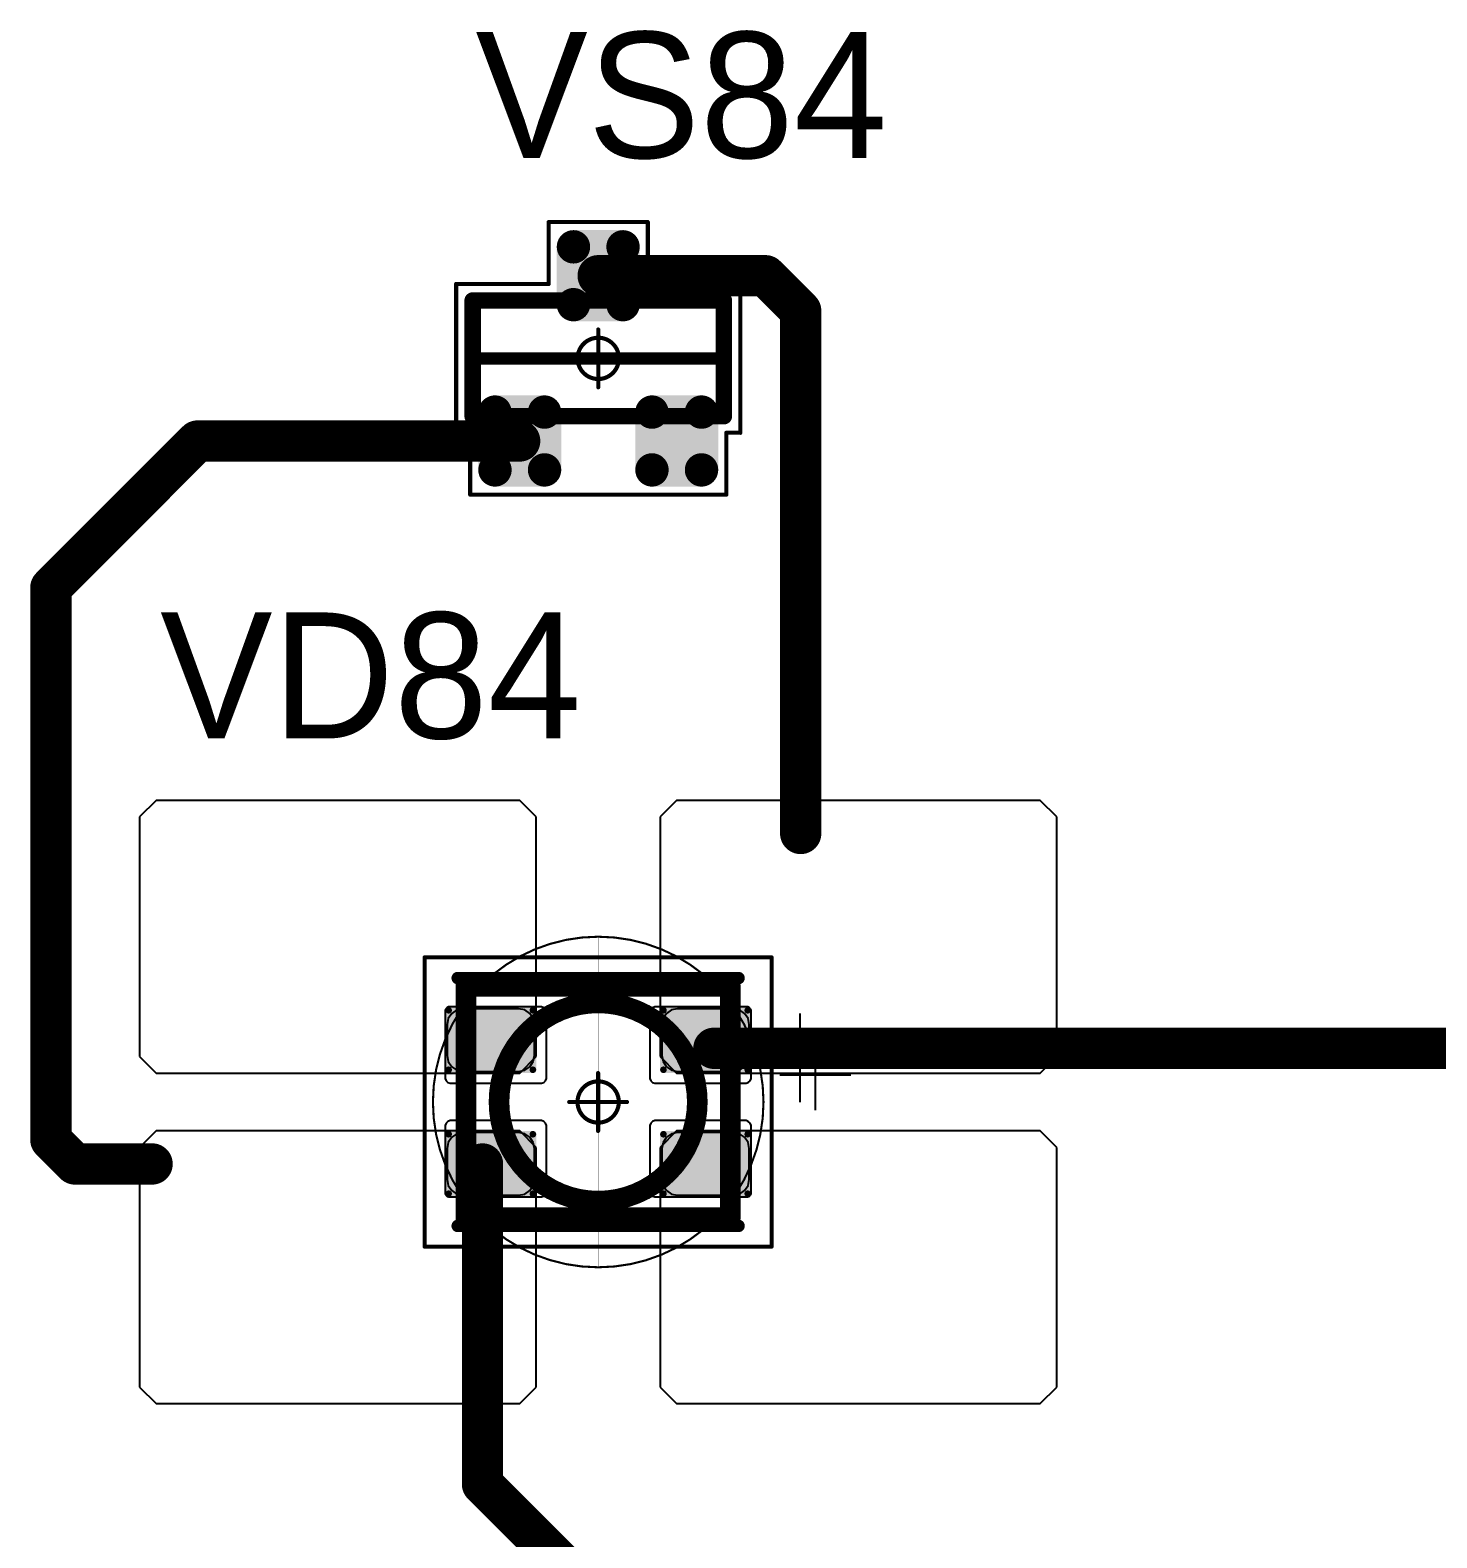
# Model space of a CAD drawing. Header units: millimetres. Extents: x 0 to 400, y 0 to 511.
# Drawn here: x 193.23 to 210.25, y 296.23 to 314.47 of the extents above; entities that cross this region are included whole.
import ezdxf

# ---------------------------------------------------------------- set-up
doc = ezdxf.new("R2010")
doc.units = ezdxf.units.MM
for name, color, linetype in [('Mechanical13', 56, 'Continuous'), ('Mechanical15', 56, 'Continuous'), ('Mechanical2', 216, 'Continuous'), ('TopLayer', 1, 'Continuous'), ('TopOverlay', 2, 'Continuous'), ('TopPaste', 8, 'Continuous'), ('TopSolder', 216, 'Continuous')]:
    doc.layers.add(name, color=color, linetype=linetype)

# ---------------------------------------------------------------- blocks, each defined once
blk = doc.blocks.new('SOT23_513')
at = {"layer": 'Mechanical13', "const_width": 0.2}
for points in [[(-0.7, 1.52), (0.7, 1.52)], [(-0.7, 1.52), (-0.7, -1.52)], [(0.7, 1.52), (0.7, -1.52)], [(-0.7, -1.52), (0.7, -1.52)]]:
    blk.add_lwpolyline(points, dxfattribs=at)
at = {"layer": 'Mechanical13', "const_width": 0.1}
for points in [[(-0.75, 1.52, 1), (-0.65, 1.52, 1)], [(-0.75, 1.52, 1), (-0.65, 1.52, 1)], [(0.65, 1.52, 1), (0.75, 1.52, 1)], [(0.65, 1.52, 1), (0.75, 1.52, 1)], [(-0.75, -1.52, 1), (-0.65, -1.52, 1)], [(-0.75, -1.52, 1), (-0.65, -1.52, 1)], [(0.65, -1.52, 1), (0.75, -1.52, 1)], [(0.65, -1.52, 1), (0.75, -1.52, 1)]]:
    blk.add_lwpolyline(points, format="xyb", close=True, dxfattribs=at)
at = {"layer": 'Mechanical15', "const_width": 0.05}
for points in [[(-0.9, 1.72), (-0.9, 1.55)], [(-0.9, 1.72), (0.9, 1.72)], [(0.9, 1.72), (0.9, 0.6)], [(-1.65, 1.55), (-1.65, -1.55)], [(-1.65, 1.55), (-0.9, 1.55)], [(0.9, 0.6), (1.65, 0.6)], [(1.65, 0.6), (1.65, -0.6)], [(0, 0.35), (0, -0.35)], [(-0.35, 0), (0.35, 0)], [(0.9, -0.6), (1.65, -0.6)], [(0.9, -0.6), (0.9, -1.72)], [(-1.65, -1.55), (-0.9, -1.55)], [(-0.9, -1.55), (-0.9, -1.72)], [(-0.9, -1.72), (0.9, -1.72)]]:
    blk.add_lwpolyline(points, dxfattribs=at)
at = {"layer": 'Mechanical15'}
for points, const_width in [([(-0.913, 1.72, 1), (-0.888, 1.72, 1)], 0.025), ([(-0.913, 1.72, 1), (-0.888, 1.72, 1)], 0.025), ([(0.888, 1.72, 1), (0.913, 1.72, 1)], 0.025), ([(0.888, 1.72, 1), (0.913, 1.72, 1)], 0.025), ([(-1.662, 1.55, 1), (-1.637, 1.55, 1)], 0.025), ([(-1.662, 1.55, 1), (-1.637, 1.55, 1)], 0.025), ([(-0.913, 1.55, 1), (-0.888, 1.55, 1)], 0.025), ([(-0.913, 1.55, 1), (-0.888, 1.55, 1)], 0.025), ([(0.888, 0.6, 1), (0.913, 0.6, 1)], 0.025), ([(0.888, 0.6, 1), (0.913, 0.6, 1)], 0.025), ([(1.637, 0.6, 1), (1.662, 0.6, 1)], 0.025), ([(1.637, 0.6, 1), (1.662, 0.6, 1)], 0.025), ([(-0.012, 0.35, 1), (0.012, 0.35, 1)], 0.025), ([(0.25, 0, 1), (-0.25, 0, 1)], 0.05), ([(-0.362, 0, 1), (-0.337, 0, 1)], 0.025), ([(-0.262, 0, 1), (-0.238, 0, 1)], 0.025), ([(0.238, 0, 1), (0.262, 0, 1)], 0.025), ([(0.337, 0, 1), (0.362, 0, 1)], 0.025), ([(-0.012, -0.35, 1), (0.012, -0.35, 1)], 0.025), ([(0.888, -0.6, 1), (0.913, -0.6, 1)], 0.025), ([(0.888, -0.6, 1), (0.913, -0.6, 1)], 0.025), ([(1.637, -0.6, 1), (1.662, -0.6, 1)], 0.025), ([(1.637, -0.6, 1), (1.662, -0.6, 1)], 0.025), ([(-1.662, -1.55, 1), (-1.637, -1.55, 1)], 0.025), ([(-1.662, -1.55, 1), (-1.637, -1.55, 1)], 0.025), ([(-0.913, -1.55, 1), (-0.888, -1.55, 1)], 0.025), ([(-0.913, -1.55, 1), (-0.888, -1.55, 1)], 0.025), ([(-0.913, -1.72, 1), (-0.888, -1.72, 1)], 0.025), ([(-0.913, -1.72, 1), (-0.888, -1.72, 1)], 0.025), ([(0.888, -1.72, 1), (0.913, -1.72, 1)], 0.025), ([(0.888, -1.72, 1), (0.913, -1.72, 1)], 0.025)]:
    blk.add_lwpolyline(points, format="xyb", close=True, dxfattribs=dict(at, const_width=const_width))
at = {"layer": 'TopLayer', "const_width": 0.1}
for points in [[(-1.4, 1.25, 1), (-1.3, 1.25, 1)], [(-0.7, 1.25, 1), (-0.6, 1.25, 1)], [(-1.4, 0.65, 1), (-1.3, 0.65, 1)], [(-0.7, 0.65, 1), (-0.6, 0.65, 1)], [(0.6, 0.3, 1), (0.7, 0.3, 1)], [(1.3, 0.3, 1), (1.4, 0.3, 1)], [(0.6, -0.3, 1), (0.7, -0.3, 1)], [(1.3, -0.3, 1), (1.4, -0.3, 1)], [(-1.4, -0.65, 1), (-1.3, -0.65, 1)], [(-0.7, -0.65, 1), (-0.6, -0.65, 1)], [(-1.4, -1.25, 1), (-1.3, -1.25, 1)], [(-0.7, -1.25, 1), (-0.6, -1.25, 1)]]:
    blk.add_lwpolyline(points, format="xyb", close=True, dxfattribs=at)
at = {"layer": 'TopLayer'}
for points in [[(-1.35, 1.35), (-1.35, 0.55), (-0.65, 1.35), (-0.65, 0.55)], [(-1.45, 1.25), (-1.45, 0.65), (-0.55, 1.25), (-0.55, 0.65)], [(0.65, 0.4), (0.65, -0.4), (1.35, 0.4), (1.35, -0.4)], [(0.55, 0.3), (0.55, -0.3), (1.45, 0.3), (1.45, -0.3)], [(-1.45, -0.65), (-1.45, -1.25), (-0.55, -0.65), (-0.55, -1.25)], [(-1.35, -0.55), (-1.35, -1.35), (-0.65, -0.55), (-0.65, -1.35)]]:
    blk.add_solid(points, dxfattribs=at)
at = {"layer": 'TopOverlay', "const_width": 0.15}
blk.add_lwpolyline([(0, 1.5), (0, -1.5)], dxfattribs=at)
at = {"layer": 'TopOverlay', "const_width": 0.075}
for points in [[(-0.038, 1.5, 1), (0.038, 1.5, 1)], [(-0.038, -1.5, 1), (0.038, -1.5, 1)]]:
    blk.add_lwpolyline(points, format="xyb", close=True, dxfattribs=at)
at = {"layer": 'TopPaste', "const_width": 0.075}
for points in [[(-1.387, 1.25, 1), (-1.313, 1.25, 1)], [(-0.687, 1.25, 1), (-0.613, 1.25, 1)], [(-1.387, 0.65, 1), (-1.313, 0.65, 1)], [(-0.687, 0.65, 1), (-0.613, 0.65, 1)], [(0.613, 0.3, 1), (0.687, 0.3, 1)], [(1.313, 0.3, 1), (1.387, 0.3, 1)], [(0.613, -0.3, 1), (0.687, -0.3, 1)], [(1.313, -0.3, 1), (1.387, -0.3, 1)], [(-1.387, -0.65, 1), (-1.313, -0.65, 1)], [(-0.687, -0.65, 1), (-0.613, -0.65, 1)], [(-1.387, -1.25, 1), (-1.313, -1.25, 1)], [(-0.687, -1.25, 1), (-0.613, -1.25, 1)]]:
    blk.add_lwpolyline(points, format="xyb", close=True, dxfattribs=at)
at = {"layer": 'TopPaste'}
for points in [[(-1.35, 1.325), (-1.35, 0.575), (-0.65, 1.325), (-0.65, 0.575)], [(-1.425, 1.25), (-1.425, 0.65), (-0.575, 1.25), (-0.575, 0.65)], [(0.65, 0.375), (0.65, -0.375), (1.35, 0.375), (1.35, -0.375)], [(0.575, 0.3), (0.575, -0.3), (1.425, 0.3), (1.425, -0.3)], [(-1.425, -0.65), (-1.425, -1.25), (-0.575, -0.65), (-0.575, -1.25)], [(-1.35, -0.575), (-1.35, -1.325), (-0.65, -0.575), (-0.65, -1.325)]]:
    blk.add_solid(points, dxfattribs=at)
at = {"layer": 'TopSolder', "const_width": 0.202}
for points in [[(-1.451, 1.25, 1), (-1.249, 1.25, 1)], [(-0.751, 1.25, 1), (-0.549, 1.25, 1)], [(-1.451, 0.65, 1), (-1.249, 0.65, 1)], [(-0.751, 0.65, 1), (-0.549, 0.65, 1)], [(0.549, 0.3, 1), (0.751, 0.3, 1)], [(1.249, 0.3, 1), (1.451, 0.3, 1)], [(0.549, -0.3, 1), (0.751, -0.3, 1)], [(1.249, -0.3, 1), (1.451, -0.3, 1)], [(-1.451, -0.65, 1), (-1.249, -0.65, 1)], [(-0.751, -0.65, 1), (-0.549, -0.65, 1)], [(-1.451, -1.25, 1), (-1.249, -1.25, 1)], [(-0.751, -1.25, 1), (-0.549, -1.25, 1)]]:
    blk.add_lwpolyline(points, format="xyb", close=True, dxfattribs=at)
at = {"layer": 'TopSolder'}
for points in [[(-1.35, 1.452), (-1.35, 0.448), (-0.65, 1.452), (-0.65, 0.448)], [(-1.552, 1.25), (-1.552, 0.65), (-0.448, 1.25), (-0.448, 0.65)], [(0.65, 0.502), (0.65, -0.502), (1.35, 0.502), (1.35, -0.502)], [(0.448, 0.3), (0.448, -0.3), (1.552, 0.3), (1.552, -0.3)], [(-1.35, -0.448), (-1.35, -1.452), (-0.65, -0.448), (-0.65, -1.452)], [(-1.552, -0.65), (-1.552, -1.25), (-0.448, -0.65), (-0.448, -1.25)]]:
    blk.add_solid(points, dxfattribs=at)
blk = doc.blocks.new('E65F_717')
at = {"layer": 'Mechanical13'}
for p, q in [((2.441, 1.071), (2.441, 0)), ((1.905, 0.536), (2.976, 0.536))]:
    blk.add_line(p, q, dxfattribs=at)
at = {"layer": 'Mechanical13', "const_width": 0.25}
for points in [[(-1.6, -1.4), (-1.6, 1.4)], [(-1.6, 1.4), (1.6, 1.4)], [(1.6, -1.4), (1.6, 1.4)], [(-1.6, -1.4), (1.6, -1.4)]]:
    blk.add_lwpolyline(points, dxfattribs=at)
at = {"layer": 'Mechanical13'}
for points, const_width in [([(-1.663, 1.4, 1), (-1.538, 1.4, 1)], 0.125), ([(-1.663, 1.4, 1), (-1.538, 1.4, 1)], 0.125), ([(1.537, 1.4, 1), (1.662, 1.4, 1)], 0.125), ([(1.537, 1.4, 1), (1.662, 1.4, 1)], 0.125), ([(1.2, 0, 1), (-1.2, 0, 1)], 0.25), ([(-1.263, 0, 1), (-1.138, 0, 1)], 0.125), ([(1.137, 0, 1), (1.262, 0, 1)], 0.125), ([(-1.663, -1.4, 1), (-1.538, -1.4, 1)], 0.125), ([(-1.663, -1.4, 1), (-1.538, -1.4, 1)], 0.125), ([(1.537, -1.4, 1), (1.662, -1.4, 1)], 0.125), ([(1.537, -1.4, 1), (1.662, -1.4, 1)], 0.125)]:
    blk.add_lwpolyline(points, format="xyb", close=True, dxfattribs=dict(at, const_width=const_width))
at = {"layer": 'Mechanical15', "const_width": 0.05}
for points in [[(-2.1, 1.75), (2.1, 1.75)], [(-2.1, -1.75), (-2.1, 1.75)], [(2.1, -1.75), (2.1, 1.75)], [(0, -0.35), (0, 0.35)], [(0, -0.35), (0, 0.35)], [(-0.35, 0), (0.35, 0)], [(-0.35, 0), (0.35, 0)], [(-2.1, -1.75), (2.1, -1.75)]]:
    blk.add_lwpolyline(points, dxfattribs=at)
at = {"layer": 'Mechanical15'}
for points, const_width in [([(-2.113, 1.75, 1), (-2.088, 1.75, 1)], 0.025), ([(-2.113, 1.75, 1), (-2.088, 1.75, 1)], 0.025), ([(2.087, 1.75, 1), (2.112, 1.75, 1)], 0.025), ([(2.087, 1.75, 1), (2.112, 1.75, 1)], 0.025), ([(-0.013, 0.35, 1), (0.012, 0.35, 1)], 0.025), ([(-0.013, 0.35, 1), (0.012, 0.35, 1)], 0.025), ([(0.25, 0, 1), (-0.25, 0, 1)], 0.05), ([(0.25, 0, 1), (-0.25, 0, 1)], 0.05), ([(-0.363, 0, 1), (-0.338, 0, 1)], 0.025), ([(-0.363, 0, 1), (-0.338, 0, 1)], 0.025), ([(-0.263, 0, 1), (-0.238, 0, 1)], 0.025), ([(-0.263, 0, 1), (-0.238, 0, 1)], 0.025), ([(0.237, 0, 1), (0.262, 0, 1)], 0.025), ([(0.237, 0, 1), (0.262, 0, 1)], 0.025), ([(0.337, 0, 1), (0.362, 0, 1)], 0.025), ([(0.337, 0, 1), (0.362, 0, 1)], 0.025), ([(-0.013, -0.35, 1), (0.012, -0.35, 1)], 0.025), ([(-0.013, -0.35, 1), (0.012, -0.35, 1)], 0.025), ([(-2.113, -1.75, 1), (-2.088, -1.75, 1)], 0.025), ([(-2.113, -1.75, 1), (-2.088, -1.75, 1)], 0.025), ([(2.087, -1.75, 1), (2.112, -1.75, 1)], 0.025), ([(2.087, -1.75, 1), (2.112, -1.75, 1)], 0.025)]:
    blk.add_lwpolyline(points, format="xyb", close=True, dxfattribs=dict(at, const_width=const_width))
at = {"layer": 'TopLayer'}
for p, q in [((-5.35, 3.65), (-5.55, 3.45)), ((-0.95, 3.65), (-5.35, 3.65)), ((-5.35, 3.65), (-5.35, 3.65)), ((-0.75, 3.45), (-0.95, 3.65)), ((0.95, 3.65), (0.75, 3.45)), ((5.35, 3.65), (0.95, 3.65)), ((0.95, 3.65), (0.95, 3.65)), ((5.55, 3.45), (5.35, 3.65)), ((-5.55, 3.45), (-5.55, 3.45)), ((-5.55, 3.45), (-5.55, 0.55)), ((-0.75, 0.55), (-0.75, 3.45)), ((0.75, 3.45), (0.75, 3.45)), ((0.75, 3.45), (0.75, 0.55)), ((5.55, 0.55), (5.55, 3.45)), ((-5.55, 0.55), (-5.35, 0.35)), ((-0.95, 0.35), (-0.75, 0.55)), ((0.75, 0.55), (0.95, 0.35)), ((5.35, 0.35), (5.55, 0.55)), ((-5.35, 0.35), (-0.95, 0.35)), ((0.95, 0.35), (5.35, 0.35)), ((-5.35, -0.35), (-5.55, -0.55)), ((-0.95, -0.35), (-5.35, -0.35)), ((-5.35, -0.35), (-5.35, -0.35)), ((-0.75, -0.55), (-0.95, -0.35)), ((0.95, -0.35), (0.75, -0.55)), ((5.35, -0.35), (0.95, -0.35)), ((0.95, -0.35), (0.95, -0.35)), ((5.55, -0.55), (5.35, -0.35)), ((-5.55, -0.55), (-5.55, -0.55)), ((-5.55, -0.55), (-5.55, -3.45)), ((-0.75, -3.45), (-0.75, -0.55)), ((0.75, -0.55), (0.75, -0.55)), ((0.75, -0.55), (0.75, -3.45)), ((5.55, -3.45), (5.55, -0.55)), ((-5.55, -3.45), (-5.35, -3.65)), ((-0.95, -3.65), (-0.75, -3.45)), ((0.75, -3.45), (0.95, -3.65)), ((5.35, -3.65), (5.55, -3.45)), ((-5.35, -3.65), (-0.95, -3.65)), ((0.95, -3.65), (5.35, -3.65))]:
    blk.add_line(p, q, dxfattribs=at)
at = {"layer": 'TopLayer', "const_width": 0.04}
for points in [[(-1.83, 1.11, 1), (-1.79, 1.11, 1)], [(-0.81, 1.11, 1), (-0.77, 1.11, 1)], [(0.77, 1.11, 1), (0.81, 1.11, 1)], [(1.79, 1.11, 1), (1.83, 1.11, 1)], [(-1.83, 0.39, 1), (-1.79, 0.39, 1)], [(-0.81, 0.39, 1), (-0.77, 0.39, 1)], [(0.77, 0.39, 1), (0.81, 0.39, 1)], [(1.79, 0.39, 1), (1.83, 0.39, 1)], [(-1.83, -0.39, 1), (-1.79, -0.39, 1)], [(-0.81, -0.39, 1), (-0.77, -0.39, 1)], [(0.77, -0.39, 1), (0.81, -0.39, 1)], [(1.79, -0.39, 1), (1.83, -0.39, 1)], [(-1.83, -1.11, 1), (-1.79, -1.11, 1)], [(-0.81, -1.11, 1), (-0.77, -1.11, 1)], [(0.77, -1.11, 1), (0.81, -1.11, 1)], [(1.79, -1.11, 1), (1.83, -1.11, 1)]]:
    blk.add_lwpolyline(points, format="xyb", close=True, dxfattribs=at)
at = {"layer": 'TopLayer'}
for points in [[(-1.85, 1.11), (-1.85, 0.39), (-0.75, 1.11), (-0.75, 0.39)], [(-1.81, 1.15), (-1.81, 0.35), (-0.79, 1.15), (-0.79, 0.35)], [(0.75, 1.11), (0.75, 0.39), (1.85, 1.11), (1.85, 0.39)], [(0.79, 1.15), (0.79, 0.35), (1.81, 1.15), (1.81, 0.35)], [(-1.81, -0.35), (-1.81, -1.15), (-0.79, -0.35), (-0.79, -1.15)], [(0.79, -0.35), (0.79, -1.15), (1.81, -0.35), (1.81, -1.15)], [(-1.85, -0.39), (-1.85, -1.11), (-0.75, -0.39), (-0.75, -1.11)], [(0.75, -0.39), (0.75, -1.11), (1.85, -0.39), (1.85, -1.11)]]:
    blk.add_solid(points, dxfattribs=at)
at = {"layer": 'TopOverlay'}
for p, q in [((2.628, 0.757), (2.628, -0.1)), ((2.2, 0.328), (3.057, 0.328))]:
    blk.add_line(p, q, dxfattribs=at)
at = {"layer": 'TopOverlay', "const_width": 0.15}
for points in [[(-1.7, 1.5), (1.7, 1.5)], [(-1.7, -1.5), (1.7, -1.5)]]:
    blk.add_lwpolyline(points, dxfattribs=at)
at = {"layer": 'TopOverlay', "const_width": 0.075}
for points in [[(-1.738, 1.5, 1), (-1.663, 1.5, 1)], [(1.662, 1.5, 1), (1.737, 1.5, 1)], [(-1.738, -1.5, 1), (-1.663, -1.5, 1)], [(1.662, -1.5, 1), (1.737, -1.5, 1)]]:
    blk.add_lwpolyline(points, format="xyb", close=True, dxfattribs=at)
at = {"layer": 'TopPaste'}
for p, q in [((-1.711, 1.114), (-1.773, 1.073)), ((-1.638, 1.129), (-1.711, 1.114)), ((-0.963, 1.129), (-1.638, 1.129)), ((-0.889, 1.114), (-0.963, 1.129)), ((-0.827, 1.073), (-0.889, 1.114)), ((0.889, 1.114), (0.827, 1.073)), ((0.962, 1.129), (0.889, 1.114)), ((1.637, 1.129), (0.962, 1.129)), ((1.711, 1.114), (1.637, 1.129)), ((1.773, 1.073), (1.711, 1.114)), ((-1.814, 1.011), (-1.829, 0.938)), ((-1.829, 0.938), (-1.829, 0.563)), ((-1.773, 1.073), (-1.814, 1.011)), ((-0.786, 1.011), (-0.827, 1.073)), ((-0.771, 0.938), (-0.786, 1.011)), ((-0.771, 0.563), (-0.771, 0.938)), ((0.786, 1.011), (0.771, 0.938)), ((0.771, 0.938), (0.771, 0.563)), ((0.827, 1.073), (0.786, 1.011)), ((1.814, 1.011), (1.773, 1.073)), ((1.829, 0.938), (1.814, 1.011)), ((1.829, 0.563), (1.829, 0.938)), ((-1.829, 0.563), (-1.814, 0.489)), ((-0.786, 0.489), (-0.771, 0.563)), ((0.771, 0.563), (0.786, 0.489)), ((1.814, 0.489), (1.829, 0.563)), ((-1.814, 0.489), (-1.773, 0.427)), ((-1.773, 0.427), (-1.711, 0.386)), ((-1.711, 0.386), (-1.638, 0.371)), ((-1.638, 0.371), (-0.963, 0.371)), ((-0.963, 0.371), (-0.889, 0.386)), ((-0.889, 0.386), (-0.827, 0.427)), ((-0.827, 0.427), (-0.786, 0.489)), ((0.786, 0.489), (0.827, 0.427)), ((0.827, 0.427), (0.889, 0.386)), ((0.889, 0.386), (0.962, 0.371)), ((0.962, 0.371), (1.637, 0.371)), ((1.637, 0.371), (1.711, 0.386)), ((1.711, 0.386), (1.773, 0.427)), ((1.773, 0.427), (1.814, 0.489)), ((-1.814, -0.489), (-1.829, -0.563)), ((-1.773, -0.427), (-1.814, -0.489)), ((-1.711, -0.386), (-1.773, -0.427)), ((-1.638, -0.371), (-1.711, -0.386)), ((-0.963, -0.371), (-1.638, -0.371)), ((-0.889, -0.386), (-0.963, -0.371)), ((-0.827, -0.427), (-0.889, -0.386)), ((-0.786, -0.489), (-0.827, -0.427)), ((-0.771, -0.563), (-0.786, -0.489)), ((0.786, -0.489), (0.771, -0.563)), ((0.827, -0.427), (0.786, -0.489)), ((0.889, -0.386), (0.827, -0.427)), ((0.962, -0.371), (0.889, -0.386)), ((1.637, -0.371), (0.962, -0.371)), ((1.711, -0.386), (1.637, -0.371)), ((1.773, -0.427), (1.711, -0.386)), ((1.814, -0.489), (1.773, -0.427)), ((1.829, -0.563), (1.814, -0.489)), ((-1.829, -0.563), (-1.829, -0.938)), ((-0.771, -0.938), (-0.771, -0.563)), ((0.771, -0.563), (0.771, -0.938)), ((1.829, -0.938), (1.829, -0.563)), ((-1.829, -0.938), (-1.814, -1.011)), ((-1.814, -1.011), (-1.773, -1.073)), ((-1.773, -1.073), (-1.711, -1.114)), ((-0.889, -1.114), (-0.827, -1.073)), ((-0.827, -1.073), (-0.786, -1.011)), ((-0.786, -1.011), (-0.771, -0.938)), ((0.771, -0.938), (0.786, -1.011)), ((0.786, -1.011), (0.827, -1.073)), ((0.827, -1.073), (0.889, -1.114)), ((1.711, -1.114), (1.773, -1.073)), ((1.773, -1.073), (1.814, -1.011)), ((1.814, -1.011), (1.829, -0.938)), ((-1.711, -1.114), (-1.638, -1.129)), ((-1.638, -1.129), (-0.963, -1.129)), ((-0.963, -1.129), (-0.889, -1.114)), ((0.889, -1.114), (0.962, -1.129)), ((0.962, -1.129), (1.637, -1.129)), ((1.637, -1.129), (1.711, -1.114))]:
    blk.add_line(p, q, dxfattribs=at)
at = {"layer": 'TopSolder'}
for p, q in [((-1.842, 1.129), (-1.85, 1.111)), ((-1.85, 1.111), (-1.85, 1.101)), ((-1.85, 1.101), (-1.85, 1.101)), ((-1.85, 1.101), (-1.85, 0.301)), ((-1.828, 1.143), (-1.842, 1.129)), ((-1.81, 1.151), (-1.828, 1.143)), ((-1.8, 1.151), (-1.81, 1.151)), ((-0.7, 1.151), (-1.8, 1.151)), ((-0.685, 1.151), (-0.7, 1.151)), ((-0.7, 1.151), (-0.7, 1.151)), ((-0.658, 1.139), (-0.685, 1.151)), ((-0.636, 1.118), (-0.658, 1.139)), ((-0.625, 1.09), (-0.636, 1.118)), ((0.636, 1.118), (0.625, 1.09)), ((0.657, 1.139), (0.636, 1.118)), ((0.685, 1.151), (0.657, 1.139)), ((0.7, 1.151), (0.685, 1.151)), ((1.8, 1.151), (0.7, 1.151)), ((1.81, 1.151), (1.8, 1.151)), ((1.8, 1.151), (1.8, 1.151)), ((1.828, 1.143), (1.81, 1.151)), ((1.842, 1.129), (1.828, 1.143)), ((1.85, 1.111), (1.842, 1.129)), ((1.85, 1.101), (1.85, 1.111)), ((1.85, 0.301), (1.85, 1.101)), ((-0.625, 1.076), (-0.625, 1.09)), ((-0.625, 0.301), (-0.625, 1.076)), ((0.625, 1.09), (0.625, 1.076)), ((0.625, 1.076), (0.625, 1.076)), ((0.625, 1.076), (0.625, 0.301)), ((-1.85, 0.301), (-1.85, 0.286)), ((-1.85, 0.286), (-1.839, 0.258)), ((-1.839, 0.258), (-1.818, 0.237)), ((-1.818, 0.237), (-1.79, 0.226)), ((-1.79, 0.226), (-1.775, 0.226)), ((-1.775, 0.226), (-1.775, 0.226)), ((-1.775, 0.226), (-0.7, 0.226)), ((-0.7, 0.226), (-0.685, 0.226)), ((-0.685, 0.226), (-0.658, 0.237)), ((-0.658, 0.237), (-0.636, 0.258)), ((-0.636, 0.258), (-0.625, 0.286)), ((-0.625, 0.286), (-0.625, 0.301)), ((-0.625, 0.301), (-0.625, 0.301)), ((0.625, 0.301), (0.625, 0.286)), ((0.625, 0.286), (0.636, 0.258)), ((0.636, 0.258), (0.657, 0.237)), ((0.657, 0.237), (0.685, 0.226)), ((0.685, 0.226), (0.7, 0.226)), ((0.7, 0.226), (0.7, 0.226)), ((0.7, 0.226), (1.775, 0.226)), ((1.775, 0.226), (1.79, 0.226)), ((1.79, 0.226), (1.817, 0.237)), ((1.817, 0.237), (1.839, 0.258)), ((1.839, 0.258), (1.85, 0.286)), ((1.85, 0.286), (1.85, 0.301)), ((1.85, 0.301), (1.85, 0.301)), ((-1.839, -0.257), (-1.85, -0.285)), ((-1.85, -0.285), (-1.85, -0.299)), ((-1.85, -0.299), (-1.85, -0.299)), ((-1.85, -0.299), (-1.85, -1.099)), ((-1.818, -0.236), (-1.839, -0.257)), ((-1.79, -0.224), (-1.818, -0.236)), ((-1.775, -0.224), (-1.79, -0.224)), ((-0.7, -0.224), (-1.775, -0.224)), ((-0.685, -0.224), (-0.7, -0.224)), ((-0.7, -0.224), (-0.7, -0.224)), ((-0.658, -0.236), (-0.685, -0.224)), ((-0.636, -0.257), (-0.658, -0.236)), ((-0.625, -0.285), (-0.636, -0.257)), ((-0.625, -0.299), (-0.625, -0.285)), ((-0.625, -1.074), (-0.625, -0.299)), ((0.636, -0.257), (0.625, -0.285)), ((0.625, -0.285), (0.625, -0.299)), ((0.625, -0.299), (0.625, -0.299)), ((0.625, -0.299), (0.625, -1.074)), ((0.657, -0.236), (0.636, -0.257)), ((0.685, -0.224), (0.657, -0.236)), ((0.7, -0.224), (0.685, -0.224)), ((1.775, -0.224), (0.7, -0.224)), ((1.79, -0.224), (1.775, -0.224)), ((1.775, -0.224), (1.775, -0.224)), ((1.817, -0.236), (1.79, -0.224)), ((1.839, -0.257), (1.817, -0.236)), ((1.85, -0.285), (1.839, -0.257)), ((1.85, -0.299), (1.85, -0.285)), ((1.85, -1.099), (1.85, -0.299)), ((-0.636, -1.117), (-0.625, -1.089)), ((-0.625, -1.089), (-0.625, -1.074)), ((-0.625, -1.074), (-0.625, -1.074)), ((0.625, -1.074), (0.625, -1.089)), ((0.625, -1.089), (0.636, -1.117)), ((-1.85, -1.099), (-1.85, -1.109)), ((-1.85, -1.109), (-1.842, -1.128)), ((-1.842, -1.128), (-1.828, -1.142)), ((-1.828, -1.142), (-1.81, -1.149)), ((-1.81, -1.149), (-1.8, -1.149)), ((-1.8, -1.149), (-0.7, -1.149)), ((-1.8, -1.149), (-1.8, -1.149)), ((-0.7, -1.149), (-0.685, -1.149)), ((-0.685, -1.149), (-0.658, -1.138)), ((-0.658, -1.138), (-0.636, -1.117)), ((0.636, -1.117), (0.657, -1.138)), ((0.657, -1.138), (0.685, -1.149)), ((0.685, -1.149), (0.7, -1.149)), ((0.7, -1.149), (1.8, -1.149)), ((0.7, -1.149), (0.7, -1.149)), ((1.8, -1.149), (1.81, -1.149)), ((1.81, -1.149), (1.828, -1.142)), ((1.828, -1.142), (1.842, -1.128)), ((1.842, -1.128), (1.85, -1.109)), ((1.85, -1.109), (1.85, -1.099)), ((1.85, -1.099), (1.85, -1.099))]:
    blk.add_line(p, q, dxfattribs=at)

msp = doc.modelspace()

# ---------------------------------------------------------------- linework, layer by layer
at = {"layer": 'Mechanical2'}
for points, const_width in [([(202.101, 301.5, 1), (198.1, 301.5, 1)], 0.0254), ([(200.1, 303.5, 1), (200.101, 303.5, 1)], 0.0005), ([(198.094, 301.5, 1), (198.107, 301.5, 1)], 0.0127), ([(198.1, 301.5, 1), (198.101, 301.5, 1)], 0.0005), ([(202.094, 301.5, 1), (202.107, 301.5, 1)], 0.0127), ([(202.1, 301.5, 1), (202.101, 301.5, 1)], 0.0005), ([(200.1, 299.5, 1), (200.101, 299.5, 1)], 0.0005)]:
    msp.add_lwpolyline(points, format="xyb", close=True, dxfattribs=dict(at, const_width=const_width))
at = {"layer": 'Mechanical2', "const_width": 0.001}
for points in [[(200.1, 299.5), (200.1, 303.5)], [(198.1, 301.5), (202.101, 301.5)]]:
    msp.add_lwpolyline(points, dxfattribs=at)
at = {"layer": 'TopLayer', "const_width": 0.5}
for points in [[(200.1, 311.5), (202.126, 311.5)], [(202.126, 311.5), (202.551, 311.075)], [(202.551, 304.75), (202.551, 311.075)], [(193.476, 307.725), (195.25, 309.5)], [(195.25, 309.5), (199.15, 309.5)], [(193.476, 302.15), (193.476, 307.725)], [(193.476, 301.043), (193.476, 302.15)], [(201.501, 302.15), (213.476, 302.15)], [(193.476, 301.043), (193.768, 300.75)], [(193.768, 300.75), (194.701, 300.75)], [(198.7, 296.875), (198.7, 300.75)], [(198.7, 296.875), (200, 295.575)]]:
    msp.add_lwpolyline(points, dxfattribs=at)
at = {"layer": 'TopLayer', "const_width": 0.25}
for points in [[(199.975, 311.5, 1), (200.225, 311.5, 1)], [(202.001, 311.5, 1), (202.251, 311.5, 1)], [(202.001, 311.5, 1), (202.251, 311.5, 1)], [(202.426, 311.075, 1), (202.676, 311.075, 1)], [(202.426, 311.075, 1), (202.676, 311.075, 1)], [(195.126, 309.5, 1), (195.375, 309.5, 1)], [(195.126, 309.5, 1), (195.375, 309.5, 1)], [(199.025, 309.5, 1), (199.275, 309.5, 1)], [(193.351, 307.725, 1), (193.6, 307.725, 1)], [(193.351, 307.725, 1), (193.6, 307.725, 1)], [(202.426, 304.75, 1), (202.676, 304.75, 1)], [(193.351, 302.15, 1), (193.6, 302.15, 1)], [(193.351, 302.15, 1), (193.6, 302.15, 1)], [(201.376, 302.15, 1), (201.626, 302.15, 1)], [(193.351, 301.043, 1), (193.6, 301.043, 1)], [(193.351, 301.043, 1), (193.6, 301.043, 1)], [(193.643, 300.75, 1), (193.893, 300.75, 1)], [(193.643, 300.75, 1), (193.893, 300.75, 1)], [(194.576, 300.75, 1), (194.826, 300.75, 1)], [(198.575, 300.75, 1), (198.825, 300.75, 1)], [(198.575, 296.875, 1), (198.825, 296.875, 1)], [(198.575, 296.875, 1), (198.825, 296.875, 1)]]:
    msp.add_lwpolyline(points, format="xyb", close=True, dxfattribs=at)

# ---------------------------------------------------------------- block references
for name, p, rotation in [('SOT23_513', (200.101, 310.5), 90), ('E65F_717', (200.1, 301.5), 360)]:
    msp.add_blockref(name, p, dxfattribs=dict(rotation=rotation))

# ---------------------------------------------------------------- texts
at = {"layer": 'TopOverlay'}
for s, p in [('VS84', (198.615, 312.926)), ('VD84', (194.799, 305.901))]:
    msp.add_text(s, height=1.524, dxfattribs=at).set_placement(p)

doc.saveas('drawing.dxf')
